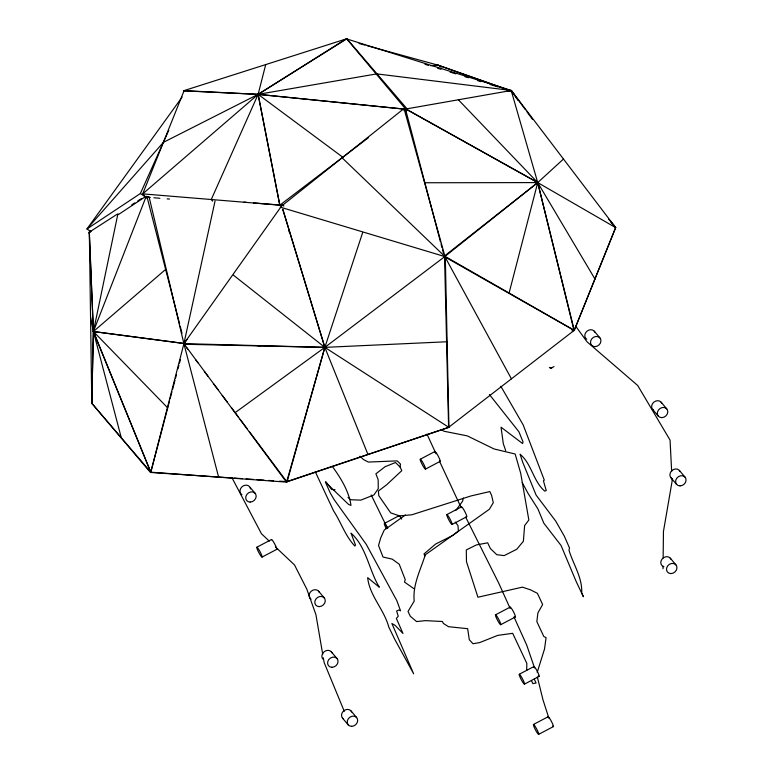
<?xml version="1.0" encoding="UTF-8"?>
<svg xmlns="http://www.w3.org/2000/svg" width="773" height="773" viewBox="0 0 773 773"><rect width="100%" height="100%" fill="white"/><g stroke="black" fill="none" stroke-linecap="round" stroke-linejoin="round"><path stroke-width="1.16" d="M663.021 568.754L663.05 566.348M663.147 557.922L663.447 531.457L672.133 481.048L672.017 478.642M526.684 670.52L526.828 663.369L512.673 633.319L497.725 635.377L479.675 642.585L473.008 643.745L469.298 639.744L467.665 628.681L448.553 626.71L443.335 623.425L442.417 621.502L425.43 620.642L416.589 621.569L410.347 616.303L408.018 611.453L414.222 601.065C412.434 585.113 420.618 569.759 425.305 554.772L489.406 509.233L493.29 502.692L491.589 495.358L489.811 491.56L470.941 495.957L411.796 514.789L399.477 515.871L390.674 512.857L378.77 495.648L378.412 491.01L386.568 484.845L401.805 470.651L399.96 466.747L400.53 464.109L397.177 460.882L368.334 462.061L363.397 459.491L359.986 456.234M91.716 402.936L93.398 331.53L89.339 231.716L91.784 403.274L150.435 472.448L231.736 477.927M463.259 498.005L462.669 501.088L455.896 510.354M117.94 213.715L93.398 331.53L91.784 403.284L150.783 472.187L286.454 482.11L288.145 480.806M215.058 200.999L183.906 343.676L150.783 472.187L93.398 331.53L90.528 317.326M265.69 64.661L258.124 94.345L211.261 199.521L212.672 201.125M509.001 293.344L537.718 182.592L511.233 90.625L507.706 91.233M169.529 400.984L150.774 472.245L93.398 331.53L89.233 232.209L116.955 214.353M170.128 398.684L171.944 391.785M172.553 389.486L174.969 380.297M175.577 377.997L176.486 374.547M177.993 368.798L178.901 365.349M179.51 363.049L180.418 359.6M448.91 427.353L287.073 481.801L324.844 347.367L362.605 232.75M537.206 672.384L544.511 649.03L546.086 637.657L543.834 636.537L536.839 621.608L537.921 612.854L542.636 604.534L537.399 593.326L530.626 589.886L522.422 587.151L477.927 597.229L466.477 561.662L466.293 549.941L476.352 544.936L487.686 542.82L490.353 548.521L496.749 554.685L504.17 555.613L516.789 549.245L523.379 541.264L524.625 525.572L528.848 520.007L520.693 473.25L515.156 454.022L494.063 448.949L467.25 435.866L444.108 431.266L440.968 429.566M282.841 209.28L324.844 347.367L286.735 481.637L448.611 427.353L574.252 330.322L615.646 227.61L511.32 90.48L347.125 39.056L407.013 108.8L405.448 114.162M146.213 196.342L93.398 331.53L121.284 437.74M148.145 196.458L146.329 198.023L142.715 193.859L184.022 90.866L258.124 94.345L405.806 109.225L406.115 111.177M611.018 222.151L615.646 227.61L574.252 330.322L572.223 330.892M90.808 231.591L86.953 228.963L140.386 193.511L168.746 130.395M187.095 339.328L183.655 344.246L324.844 347.367L447.113 341.753M90.431 231.137L89.05 233.098L90.789 231.282M283.884 205.985L282.126 205.222L183.906 343.676L218.624 477.154M182.128 97.079L86.953 228.963L163.374 142.367L258.124 94.345L347.058 38.66L183.327 90.837L185.704 90.47M444.398 256.849L537.718 182.592L563.401 159.112M142.715 193.859L258.124 94.345L346.536 38.65L405.815 109.293L405.854 111.418M165.635 269.419L93.398 331.53L167.712 407.883M288.165 480.468L286.735 481.637L249.486 431.807M282.116 205.628L404.028 108.539L445.026 256.646L280.241 207.125M444.002 256.385L537.718 182.592L615.637 227.61M368.566 137.584L279.768 205.222L258.124 94.345L184.332 90.673M403.893 110.674L405.806 109.225M235.156 412.637L324.844 347.367L445.393 256.134M405.361 515.031L384.229 530.046L380.645 538.076L378.528 545.525L383.031 557.062L392.211 559.13L399.235 564.232L405.226 579.624L404.511 582.079L413.758 588.582M118.491 214.527L145.208 196.806L140.386 193.511M131.797 204.787L134.763 202.874M137.739 200.961L141.701 198.41M554.019 366.566L550.772 368.383L549.429 367.436M420.28 459.22L434.957 451.5M256.858 547.216L271.526 539.496M425.459 469.105A5.575 0.744 62.2 0 0 422.184 461.462A5.575 0.744 62.2 0 0 420.966 461.925A5.575 0.744 62.2 0 0 425.459 469.105L440.127 461.384M262.028 557.101A5.575 0.744 62.2 0 0 258.752 549.458A5.575 0.744 62.2 0 0 257.544 549.922A5.575 0.744 62.2 0 0 262.028 557.101L276.705 549.381M386.297 528.635A5.575 0.744 62.2 0 1 384.413 523.427L399.09 515.697M446.852 514.596L461.529 506.875M452.031 524.481A5.575 0.744 62.2 0 0 448.755 516.837A5.575 0.744 62.2 0 0 447.548 517.301A5.575 0.744 62.2 0 0 452.031 524.481L466.699 516.76M495.512 614.825L510.19 607.105M500.691 624.71A5.575 0.744 62.2 0 0 497.416 617.067A5.575 0.744 62.2 0 0 496.198 617.53A5.575 0.744 62.2 0 0 500.691 624.71L515.359 616.98M519.263 674.259L533.94 666.539M524.442 684.134A5.575 0.744 62.2 0 0 521.166 676.491A5.575 0.744 62.2 0 0 519.958 676.955A5.575 0.744 62.2 0 0 524.442 684.134L539.11 676.414M533.476 724.465L548.144 716.745M538.646 734.35A5.575 0.744 62.2 0 0 535.37 726.707A5.575 0.744 62.2 0 0 534.162 727.171A5.575 0.744 62.2 0 0 538.646 734.35L553.323 726.63M572.175 330.902L573.991 330.313L537.718 182.592L458.312 99.698M550.386 368.112L552.395 367.475M407.013 108.8L511.32 90.48L525.485 109.805M376.18 73.976L258.124 94.345L279.865 205.164L142.657 193.868L144.773 196.274M430.648 65.676L438.204 65.212L511.282 90.914L513.301 93.881M424.879 182.757L537.718 182.592L594.92 278.947M258.259 346.381L260.665 346.439M445.287 256.085L448.929 427.411L324.844 347.367L183.588 343.627L185.018 345.55M435.808 65.067L438.204 65.212L510.586 90.779M234.122 478.091L242.49 478.661M246.085 478.902L253.254 479.386M256.839 479.627L264.018 480.11M268.801 480.429L273.584 480.758M279.555 481.154L284.338 481.482M243.949 202.139L246.336 202.333M253.496 202.903L282.126 205.222M145.469 197.086L150.291 197.482M153.895 197.772L159.914 198.274M167.132 198.864L169.548 199.067M335.047 489.753L331.607 489.454L325.848 481.705M405.815 109.293L258.124 94.345L342.787 157.219M377.069 73.928L511.32 90.48L518.045 100.461M184.65 343.512L93.398 331.53L184.67 343.618M359.068 43.491L365.001 45.114M367.214 45.733L438.204 65.212L441.267 67.106M425.005 64.323L428.435 65.386M437.557 68.208L440.977 69.27M450.108 72.102L455.809 73.86M464.94 76.691L468.361 77.754M477.492 80.576L480.912 81.638M490.043 84.46L498.025 86.934M504.875 89.059L511.716 91.175M281.333 204.777L283.604 205.483M405.381 108.771L537.718 182.592L574.252 330.322L444.543 256.085M537.718 182.592L405.371 108.655L440.436 241.794M445.045 256.974L573.991 330.313M233.485 275.207L324.844 347.367L367.996 454.582M348.014 497.397L350.594 499.725L360.798 500.141L373.919 494.942L378.268 488.71L378.171 479.714L375.891 473.839L385.08 466.728L395.486 462.525L400.462 467.365M269.294 541.139L261.467 533.756L231.929 477.656M275.381 546.888L294.513 564.947L306.755 589.016L315.906 614.564L322.708 654.277M342.139 157.837L445.026 256.646M608.766 219.319L615.714 227.504M661.108 402.182L666.799 408.898M594.263 331.192L599.964 337.907M652.634 409.439L658.335 416.154M679.37 470.438L685.071 477.144M670.906 477.695L676.597 484.41M670.259 558.135L675.95 564.85M255.167 493.338L249.476 486.623A5.575 4.744 -40.3 0 0 241.62 487.164A5.575 4.744 -40.3 0 0 241.949 494.691M318.563 591.181L324.264 597.896M331.346 651.842L337.038 658.557M350.99 710.88L356.682 717.595M342.516 718.136L348.208 724.852M489.444 394.568L518.915 431.778L523.05 441.943L522.567 443.538L501.03 427.179L503.31 443.721L505.687 450.582M455.258 522.075L457.993 525.553L458.36 531.061L453.017 535.312L435.614 544.047L424.01 553.932L424.841 556.067M186.457 347.464L187.887 349.386M195.762 359.928L197.917 362.798M204.362 371.426L207.947 376.219M213.677 383.881L217.967 389.631M222.266 395.389L227.281 402.095M231.581 407.844L238.741 417.43M240.171 419.343L247.341 428.928M286.454 482.11L183.906 343.676L149.054 196.786M526.906 111.737L532.568 119.477M575.788 326.322L587.026 341.801L637.686 385.476L670.056 440.117L671.65 471.414M332.332 466.399C340.787 478.101 348.807 490.942 350.99 505.407L348.604 504.45L325.414 482.13L330.38 493.242L334.197 499.725L366.296 544.405L396.839 600.66L400.54 610.815L398.752 609.994L396.617 611.018L398.259 616.265L396.356 618.419L402.984 633.474L395.138 625.396L391.882 623.502L413.642 673.785L394.839 639.474L388.771 627.029C384.191 609.578 369.523 595.741 367.648 577.634L379.311 587.219C368.905 570.126 366.47 546.772 351.019 533.148L355.493 545.042L354.846 546.057C345.251 535.921 341.057 522.355 333.569 510.847L315.297 471.801M522.2 482.574L528.133 493.503L537.95 508.992L543.854 523.234L561.063 545.487L576.059 581.248L583.393 596.737L581.721 592.881C582.407 577.441 573.237 564.425 568.996 550.202L569.498 548.009L564.483 536.481L555.777 521.176L536.124 495.116L522.741 462.351L520.103 454.224C531.863 464.09 533.109 481.173 544.743 491.126L546.24 490.565L543.429 480.767L544.289 480.091L523.176 424.908L500.836 386.297M445.122 257.138L511.426 378.838M465.713 517.195L498.817 583.306L510.074 608.254M371.195 494.952L387.611 528.519M534.317 679.274L536.085 683.013L532.858 683.622L531.534 680.81M436.04 453.79L426.967 434.107M439.615 461.452L461.046 507.426M513.997 616.931L526.722 645.126L534.558 667.949M344.294 711.382L324.109 662.451L323.317 657.784M548.878 718.117L542.955 699.729L537.361 677.051M282.734 209.377L324.844 347.367M288.725 230.19L289.421 232.489M441.045 244.113L441.963 247.592M442.571 249.901L443.48 253.38M146.889 196.381L179.616 323.906M180.206 326.225L181.993 333.182M444.572 257.293L448.611 427.353M287.034 480.168L287.073 481.801M384.413 523.427A5.575 0.744 62.2 0 1 387.698 528.094M399.081 516.499A5.575 0.744 62.2 0 1 401.68 519.108M434.957 452.302A5.575 0.744 62.2 0 1 438.243 456.176A5.575 0.744 62.2 0 1 439.431 460.853M533.94 667.331A5.575 0.744 62.2 0 1 537.225 671.206A5.575 0.744 62.2 0 1 538.414 675.882M510.19 607.897A5.575 0.744 62.2 0 1 513.475 611.772A5.575 0.744 62.2 0 1 514.663 616.458M461.529 507.677A5.575 0.744 62.2 0 1 464.467 510.905A5.575 0.744 62.2 0 1 466.438 516.664M548.144 717.537A5.575 0.744 62.2 0 1 551.429 721.422A5.575 0.744 62.2 0 1 552.627 726.098M671.843 478.497A5.575 4.744 -40.3 0 1 672.046 470.467A5.575 4.744 -40.3 0 1 680.027 471.491M653.581 410.241A5.575 4.744 -40.3 0 1 653.784 402.211A5.575 4.744 -40.3 0 1 661.765 403.235M586.736 339.25A5.575 4.744 -40.3 0 1 586.939 331.221A5.575 4.744 -40.3 0 1 594.92 332.245M663.901 566.706A5.575 4.744 -40.3 0 1 662.403 558.676A5.575 4.744 -40.3 0 1 670.916 559.188M271.439 539.738A5.575 0.744 62.2 0 1 274.811 544.173A5.575 0.744 62.2 0 1 276.434 549.274M250.133 487.676A5.575 4.744 -40.3 0 1 250.452 488.913M311.046 599.239A5.575 4.744 -40.3 0 1 311.239 591.21A5.575 4.744 -40.3 0 1 319.22 592.234M322.882 659.098A5.575 4.744 -40.3 0 1 324.602 651.426A5.575 4.744 -40.3 0 1 332.004 652.895M343.463 718.948A5.575 4.744 -40.3 0 1 343.656 710.918A5.575 4.744 -40.3 0 1 351.647 711.933M680.027 485.888A5.575 4.744 -40.3 0 0 685.719 478.207A5.575 4.744 -40.3 0 0 676.752 478.245A5.575 4.744 -40.3 0 0 680.027 485.888M661.756 417.633A5.575 4.744 -40.3 0 0 667.457 409.951A5.575 4.744 -40.3 0 0 658.48 409.99A5.575 4.744 -40.3 0 0 661.756 417.633M594.92 346.642A5.575 4.744 -40.3 0 0 600.611 338.961A5.575 4.744 -40.3 0 0 591.645 338.999A5.575 4.744 -40.3 0 0 594.92 346.642M670.916 573.585A5.575 4.744 -40.3 0 0 676.607 565.904A5.575 4.744 -40.3 0 0 667.64 565.942A5.575 4.744 -40.3 0 0 670.916 573.585M250.123 502.073A5.575 4.744 -40.3 0 0 255.824 494.391A5.575 4.744 -40.3 0 0 246.848 494.43A5.575 4.744 -40.3 0 0 250.123 502.073M319.22 606.631A5.575 4.744 -40.3 0 0 324.921 598.949A5.575 4.744 -40.3 0 0 315.944 598.988A5.575 4.744 -40.3 0 0 319.22 606.631M332.004 667.292A5.575 4.744 -40.3 0 0 337.695 659.611A5.575 4.744 -40.3 0 0 328.728 659.649A5.575 4.744 -40.3 0 0 332.004 667.292M351.638 726.33A5.575 4.744 -40.3 0 0 357.339 718.648A5.575 4.744 -40.3 0 0 348.362 718.687A5.575 4.744 -40.3 0 0 351.638 726.33"/></g></svg>
